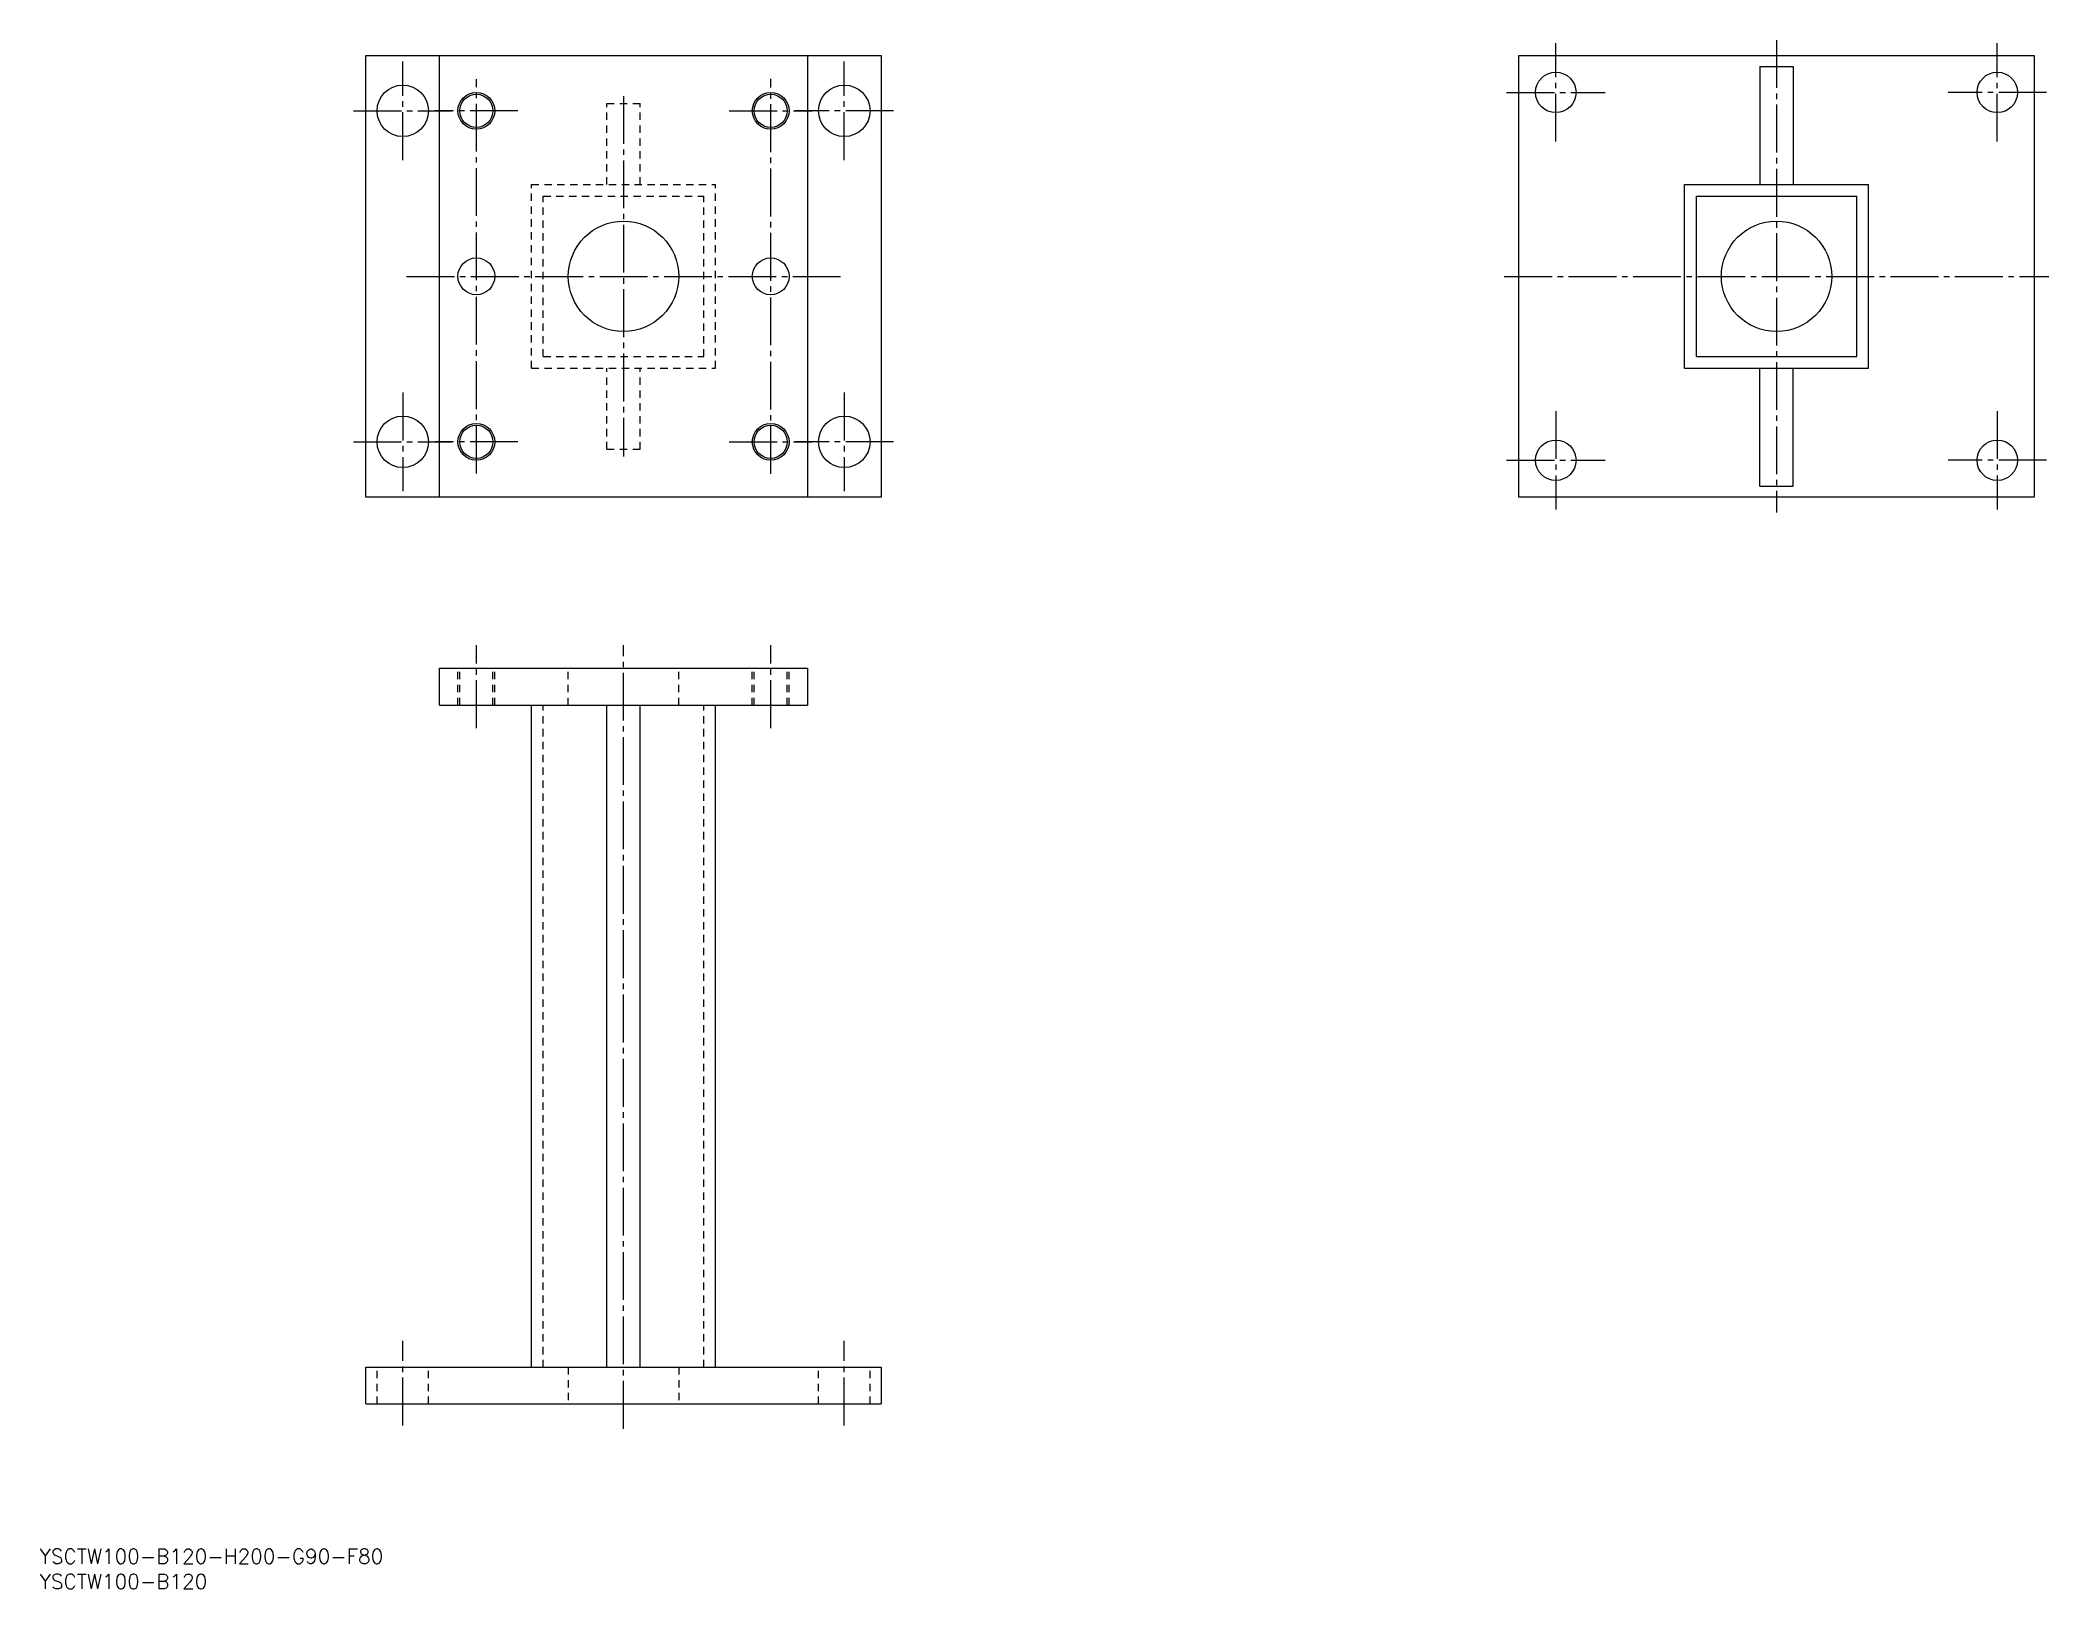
# Model space of a CAD drawing. Extents: x -31 to 515, y 105 to 526.
import ezdxf

# ---------------------------------------------------------------- set-up
doc = ezdxf.new("R2010")
doc.units = 0
doc.linetypes.add('CENTER', pattern=[17.5, 13, -1.5, 1.5, -1.5])
doc.linetypes.add('DASHED', pattern=[3.5, 2, -1.5])
doc.layers.get('0').update_dxf_attribs({"linetype": 'CONTINUOUS'})
doc.layers.add('CENTER', color=1, linetype='CENTER')
doc.styles.get("Standard").update_dxf_attribs({"font": 'txt.shx', "bigfont": '@extfont2.shx'})

msp = doc.modelspace()

# ---------------------------------------------------------------- linework, layer by layer
at = {"color": 7, "linetype": 'CONTINUOUS'}
for p, q in [((58, 521.6), (198, 521.6)), ((58, 401.6), (58, 521.6)), ((78, 401.6), (78, 521.6)), ((178, 521.6), (178, 401.6)), ((198, 521.6), (198, 401.6)), ((371.37, 401.6), (371.37, 521.6)), ((371.37, 521.6), (511.37, 521.6)), ((511.37, 521.6), (511.37, 401.6)), ((436.87, 518.6), (436.87, 486.6)), ((436.87, 518.6), (445.87, 518.6)), ((445.87, 518.6), (445.87, 486.6)), ((416.37, 486.6), (466.37, 486.6)), ((416.37, 436.6), (416.37, 486.6)), ((466.37, 436.6), (466.37, 486.6)), ((419.57, 483.4), (463.17, 483.4)), ((419.57, 439.8), (419.57, 483.4)), ((463.17, 439.8), (463.17, 483.4)), ((78, 461.6), (78, 461.6)), ((419.57, 439.8), (463.17, 439.8)), ((416.37, 436.6), (466.37, 436.6)), ((436.87, 404.6), (436.87, 436.6)), ((445.87, 404.6), (445.87, 436.6)), ((436.87, 404.6), (445.87, 404.6)), ((198, 401.6), (58, 401.6)), ((511.37, 401.6), (371.37, 401.6)), ((78, 345.05), (78, 355.05)), ((78, 355.05), (178, 355.05)), ((178, 355.05), (178, 345.05)), ((78, 345.05), (178, 345.05)), ((58, 155.05), (58, 165.05)), ((58, 165.05), (198, 165.05)), ((198, 165.05), (198, 155.05)), ((58, 155.05), (198, 155.05))]:
    msp.add_line(p, q, dxfattribs=at)
at = {"color": 3, "linetype": 'DASHED'}
for p, q in [((123.5, 508.6), (132.5, 508.6)), ((123.5, 486.6), (123.5, 508.6)), ((132.5, 486.6), (132.5, 508.6)), ((103, 436.6), (103, 486.6)), ((103, 486.6), (153, 486.6)), ((153, 436.6), (153, 486.6)), ((106.2, 439.8), (106.2, 483.4)), ((106.2, 483.4), (149.8, 483.4)), ((149.8, 439.8), (149.8, 483.4)), ((106.2, 439.8), (149.8, 439.8)), ((103, 436.6), (153, 436.6)), ((123.5, 414.6), (123.5, 436.6)), ((132.5, 414.6), (132.5, 436.6)), ((123.5, 414.6), (132.5, 414.6)), ((83, 345.05), (83, 355.05)), ((83.49, 345.05), (83.49, 355.05)), ((92.51, 345.05), (92.51, 355.05)), ((93, 345.05), (93, 355.05)), ((113, 345.05), (113, 355.05)), ((143, 345.05), (143, 355.05)), ((163, 345.05), (163, 355.05)), ((163.49, 345.05), (163.49, 355.05)), ((172.51, 345.05), (172.51, 355.05)), ((173, 345.05), (173, 355.05)), ((106.2, 165.05), (106.2, 345.05)), ((149.8, 165.05), (149.8, 345.05)), ((61, 155.05), (61, 165.05)), ((75, 155.05), (75, 165.05)), ((113, 165.05), (113, 155.05)), ((143, 165.05), (143, 155.05)), ((181, 155.05), (181, 165.05)), ((195, 155.05), (195, 165.05))]:
    msp.add_line(p, q, dxfattribs=at)
at = {"color": 7}
for p, q in [((103, 165.05), (103, 345.05)), ((123.5, 165.05), (123.5, 345.05)), ((132.5, 165.05), (132.5, 345.05)), ((153, 165.05), (153, 345.05))]:
    msp.add_line(p, q, dxfattribs=at)
at = {"color": 7, "linetype": 'CONTINUOUS'}
for centre, radius in [((68, 506.6), 7), ((188, 506.6), 7), ((381.37, 511.6), 5.5), ((501.37, 511.6), 5.5), ((88, 506.6), 4.51), ((168, 506.6), 4.51), ((128, 461.6), 15), ((441.37, 461.6), 15), ((68, 416.6), 7), ((88, 416.6), 4.51), ((168, 416.6), 4.51), ((188, 416.6), 7), ((381.37, 411.6), 5.5), ((501.37, 411.6), 5.5)]:
    msp.add_circle(centre, radius, dxfattribs=at)
at = {"color": 3, "linetype": 'CONTINUOUS'}
for centre in [(88, 506.6), (168, 506.6), (88, 461.6), (168, 461.6), (88, 416.6), (168, 416.6)]:
    msp.add_circle(centre, 5, dxfattribs=at)
at = {"layer": 'CENTER', "color": 1, "linetype": 'CENTER'}
for p, q in [((381.37, 498.21), (381.37, 524.98)), ((441.37, 525.8), (441.37, 397.39)), ((501.37, 498.21), (501.37, 524.98)), ((68, 493.21), (68, 519.98)), ((188, 493.21), (188, 519.98)), ((88, 408.03), (88, 515.16)), ((168, 407.89), (168, 515.31)), ((128, 510.6), (128, 412.6)), ((367.99, 511.6), (394.75, 511.6)), ((514.75, 511.6), (487.99, 511.6)), ((54.62, 506.6), (81.38, 506.6)), ((99.28, 506.6), (76.72, 506.6)), ((156.72, 506.6), (179.28, 506.6)), ((201.38, 506.6), (174.62, 506.6)), ((69.03, 461.6), (186.97, 461.6)), ((367.37, 461.6), (515.37, 461.6)), ((68, 429.98), (68, 403.21)), ((188, 429.98), (188, 403.21)), ((381.37, 424.98), (381.37, 398.21)), ((501.37, 424.98), (501.37, 398.21)), ((54.62, 416.6), (81.38, 416.6)), ((99.28, 416.6), (76.72, 416.6)), ((156.72, 416.6), (179.28, 416.6)), ((156.72, 416.6), (179.28, 416.6)), ((201.38, 416.6), (174.62, 416.6)), ((367.99, 411.6), (394.75, 411.6)), ((514.75, 411.6), (487.99, 411.6)), ((88, 338.81), (88, 361.3)), ((128, 148.34), (128, 361.3)), ((168, 338.81), (168, 361.3)), ((68, 149.24), (68, 172.19)), ((188, 149.24), (188, 172.19))]:
    msp.add_line(p, q, dxfattribs=at)

# ---------------------------------------------------------------- texts
at = {"color": 7, "linetype": 'CONTINUOUS'}
for s, p in [('YSCTW100-B120-H200-G90-F80', (-30.72, 111.64)), ('YSCTW100-B120', (-30.72, 104.8))]:
    msp.add_text(s, height=4, dxfattribs=at).set_placement(p)

doc.saveas('drawing.dxf')
